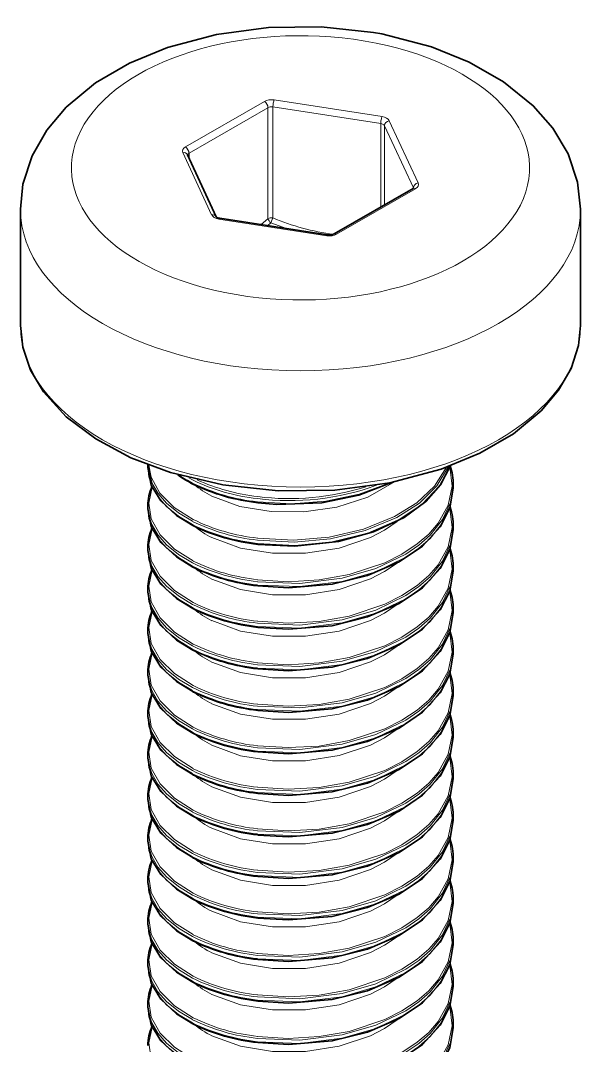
# Model space of a CAD drawing. Extents: x 327 to 941, y 153 to 765.
# Drawn here: x 774.64 to 780.14, y 708.85 to 718.93 of the extents above; entities that cross this region are included whole.
import ezdxf

# ---------------------------------------------------------------- set-up
doc = ezdxf.new("R2010")
doc.units = 0

msp = doc.modelspace()

# ---------------------------------------------------------------- linework, layer by layer
at = {"color": 7, "lineweight": 13, "ltscale": 0.026804}
msp.add_line((778.196, 717.984), (777.137, 718.147), dxfattribs=at)
at = {"color": 7, "lineweight": 13, "ltscale": 0.022393}
msp.add_line((777.04, 718.133), (776.264, 717.685), dxfattribs=at)
at = {"color": 7, "lineweight": 13, "ltscale": 0.022391}
msp.add_line((777.075, 718.071), (776.3, 717.623), dxfattribs=at)
at = {"color": 7, "lineweight": 13, "ltscale": 0.027277}
for p, q in [((777.075, 716.98), (777.075, 718.071)), ((777.124, 716.988), (777.124, 718.079))]:
    msp.add_line(p, q, dxfattribs=at)
at = {"color": 7, "lineweight": 13, "ltscale": 0.026806}
for p, q in [((778.183, 717.915), (777.124, 718.079)), ((776.593, 716.976), (777.653, 716.812))]:
    msp.add_line(p, q, dxfattribs=at)
at = {"color": 7, "lineweight": 13, "ltscale": 0.016861}
for p, q in [((778.551, 717.331), (778.267, 717.943)), ((778.503, 717.283), (778.219, 717.894)), ((776.239, 717.629), (776.522, 717.017))]:
    msp.add_line(p, q, dxfattribs=at)
at = {"color": 7, "lineweight": 13, "ltscale": 0.0205}
msp.add_line((778.183, 717.095), (778.183, 717.915), dxfattribs=at)
at = {"color": 7, "lineweight": 13, "ltscale": 0.019479}
msp.add_line((778.219, 717.115), (778.219, 717.894), dxfattribs=at)
at = {"color": 7, "lineweight": 35, "ltscale": 0.016861}
msp.add_line((776.284, 717.609), (776.568, 716.997), dxfattribs=at)
at = {"color": 7, "lineweight": 13, "ltscale": 0.001213}
msp.add_line((776.3, 717.575), (776.3, 717.623), dxfattribs=at)
at = {"color": 7, "lineweight": 35, "ltscale": 0.022391}
msp.add_line((777.724, 716.83), (778.5, 717.278), dxfattribs=at)
at = {"color": 7, "lineweight": 13, "ltscale": 0.022392}
msp.add_line((777.749, 716.827), (778.525, 717.275), dxfattribs=at)
at = {"color": 7, "lineweight": 35, "ltscale": 0.000190735}
msp.add_line((778.5, 717.278), (778.506, 717.282), dxfattribs=at)
at = {"color": 7, "lineweight": 35, "ltscale": 0.028577}
msp.add_line((774.645, 715.929), (774.645, 717.072), dxfattribs=at)
at = {"color": 7, "lineweight": 35, "ltscale": 0.028578}
msp.add_line((780.145, 715.929), (780.145, 717.072), dxfattribs=at)
at = {"color": 7, "lineweight": 35, "ltscale": 0.026804}
msp.add_line((776.601, 716.985), (777.66, 716.821), dxfattribs=at)
at = {"color": 7, "lineweight": 13, "ltscale": 0.002203}
msp.add_line((777.01, 716.922), (777.075, 716.98), dxfattribs=at)
at = {"color": 7, "lineweight": 13, "ltscale": 0.001008}
msp.add_line((777.074, 716.912), (777.104, 716.938), dxfattribs=at)
at = {"color": 7, "lineweight": 13, "ltscale": 0.001325}
msp.add_line((777.124, 716.988), (777.104, 716.938), dxfattribs=at)
at = {"color": 7, "lineweight": 13, "ltscale": 0.004038}
msp.add_line((777.256, 716.883), (777.104, 716.938), dxfattribs=at)
at = {"color": 7, "lineweight": 35, "ltscale": 0.000802612}
for p, q in [((775.895, 714.534), (775.895, 714.566)), ((778.895, 714.33), (778.895, 714.362)), ((778.895, 713.922), (778.895, 713.954)), ((775.895, 713.309), (775.895, 713.341)), ((775.895, 712.901), (775.895, 712.933)), ((778.895, 712.697), (778.895, 712.729)), ((778.895, 712.289), (778.895, 712.321)), ((775.895, 712.085), (775.895, 712.117)), ((775.895, 711.676), (775.895, 711.708)), ((775.895, 711.268), (775.895, 711.3)), ((778.895, 711.064), (778.895, 711.096)), ((778.895, 710.656), (778.895, 710.688)), ((775.895, 710.452), (775.895, 710.484)), ((775.895, 710.043), (775.895, 710.075)), ((778.895, 709.431), (778.895, 709.463)), ((778.895, 709.023), (778.895, 709.055))]:
    msp.add_line(p, q, dxfattribs=at)
at = {"color": 7, "lineweight": 13, "ltscale": 0.001048}
msp.add_line((776.335, 714.413), (776.298, 714.433), dxfattribs=at)
at = {"color": 7, "lineweight": 35, "ltscale": 0.000804138}
for p, q in [((775.895, 714.126), (775.895, 714.158)), ((775.895, 713.718), (775.895, 713.75)), ((778.895, 713.513), (778.895, 713.546)), ((778.895, 713.105), (778.895, 713.137)), ((775.895, 712.493), (775.895, 712.525)), ((778.895, 711.88), (778.895, 711.913)), ((778.895, 711.472), (778.895, 711.504)), ((775.895, 710.86), (775.895, 710.892)), ((778.895, 710.247), (778.895, 710.28)), ((778.895, 709.839), (778.895, 709.871)), ((775.895, 709.635), (775.895, 709.667)), ((775.895, 709.227), (775.895, 709.259))]:
    msp.add_line(p, q, dxfattribs=at)
at = {"color": 7, "lineweight": 35}
for points in [[(774.645, 717.072), (774.669, 717.318), (774.758, 717.597), (774.903, 717.85), (775.094, 718.076), (775.382, 718.315), (775.716, 718.51), (776.088, 718.663), (776.57, 718.791), (777.08, 718.859), (777.599, 718.866), (778.112, 718.811)], [(780.145, 717.072), (780.116, 717.338), (780.023, 717.616), (779.873, 717.869), (779.681, 718.091), (779.389, 718.327), (779.053, 718.52), (778.68, 718.67), (778.195, 718.796), (778.112, 718.811)], [(776.632, 714.362), (776.117, 714.483), (775.727, 714.63), (775.383, 714.814), (775.094, 715.031), (774.871, 715.277), (774.744, 715.492), (774.667, 715.718), (774.645, 715.929)], [(776.632, 714.362), (777.177, 714.304), (777.731, 714.311), (778.271, 714.383), (778.776, 714.517), (779.156, 714.673), (779.487, 714.866), (779.759, 715.092), (779.93, 715.293), (780.053, 715.508), (780.125, 715.734), (780.145, 715.929)], [(775.895, 714.534), (775.929, 714.361), (776.024, 714.205), (776.178, 714.062), (776.338, 713.964)], [(778.864, 714.548), (778.77, 714.362), (778.626, 714.199), (778.413, 714.042), (778.112, 713.9), (777.768, 713.805), (777.34, 713.76), (776.976, 713.778)], [(778.299, 714.388), (777.969, 714.262), (777.603, 714.187), (777.161, 714.17), (776.976, 714.186)], [(778.895, 714.33), (778.863, 714.136), (778.767, 713.95), (778.592, 713.76), (778.363, 713.605), (778.054, 713.472), (777.706, 713.386), (777.278, 713.351), (776.976, 713.37)], [(775.895, 714.126), (775.929, 713.953), (776.024, 713.797), (776.178, 713.654), (776.338, 713.555)], [(778.895, 713.922), (778.863, 713.728), (778.767, 713.541), (778.592, 713.352), (778.363, 713.197), (778.054, 713.064), (777.706, 712.978), (777.278, 712.943), (776.976, 712.961)], [(775.895, 713.718), (775.929, 713.544), (776.024, 713.388), (776.178, 713.245), (776.338, 713.147)], [(778.895, 713.513), (778.863, 713.319), (778.767, 713.133), (778.592, 712.944), (778.363, 712.789), (778.054, 712.655), (777.706, 712.569), (777.278, 712.534), (776.976, 712.553)], [(775.895, 713.309), (775.929, 713.136), (776.024, 712.98), (776.178, 712.837), (776.338, 712.739)], [(778.895, 713.105), (778.863, 712.911), (778.767, 712.725), (778.592, 712.536), (778.363, 712.38), (778.054, 712.247), (777.706, 712.161), (777.278, 712.126), (776.976, 712.145)], [(775.895, 712.901), (775.929, 712.728), (776.024, 712.572), (776.178, 712.429), (776.338, 712.331)], [(778.895, 712.697), (778.863, 712.503), (778.767, 712.317), (778.592, 712.127), (778.363, 711.972), (778.054, 711.839), (777.706, 711.753), (777.278, 711.718), (776.976, 711.737)], [(775.895, 712.493), (775.929, 712.32), (776.024, 712.164), (776.178, 712.021), (776.338, 711.922)], [(778.895, 712.289), (778.863, 712.095), (778.767, 711.908), (778.592, 711.719), (778.363, 711.564), (778.054, 711.431), (777.706, 711.345), (777.278, 711.31), (776.976, 711.328)], [(775.895, 712.085), (775.929, 711.911), (776.024, 711.755), (776.178, 711.612), (776.338, 711.514)], [(778.895, 711.88), (778.863, 711.686), (778.767, 711.5), (778.592, 711.311), (778.363, 711.156), (778.054, 711.022), (777.706, 710.937), (777.278, 710.901), (776.976, 710.92)], [(775.895, 711.676), (775.929, 711.503), (776.024, 711.347), (776.178, 711.204), (776.338, 711.106)], [(778.895, 711.472), (778.863, 711.278), (778.767, 711.092), (778.592, 710.903), (778.363, 710.748), (778.054, 710.614), (777.706, 710.528), (777.278, 710.493), (776.976, 710.512)], [(775.895, 711.268), (775.929, 711.095), (776.024, 710.939), (776.178, 710.796), (776.338, 710.698)], [(778.895, 711.064), (778.863, 710.87), (778.767, 710.684), (778.592, 710.494), (778.363, 710.339), (778.054, 710.206), (777.706, 710.12), (777.278, 710.085), (776.976, 710.104)], [(775.895, 710.86), (775.929, 710.687), (776.024, 710.531), (776.178, 710.388), (776.338, 710.289)], [(778.895, 710.656), (778.863, 710.462), (778.767, 710.275), (778.592, 710.086), (778.363, 709.931), (778.054, 709.798), (777.706, 709.712), (777.278, 709.677), (776.976, 709.695)], [(775.895, 710.452), (775.929, 710.278), (776.024, 710.122), (776.178, 709.979), (776.338, 709.881)], [(778.895, 710.247), (778.863, 710.053), (778.767, 709.867), (778.592, 709.678), (778.363, 709.523), (778.054, 709.389), (777.706, 709.304), (777.278, 709.268), (776.976, 709.287)], [(775.895, 710.043), (775.929, 709.87), (776.024, 709.714), (776.178, 709.571), (776.338, 709.473)], [(778.895, 709.839), (778.863, 709.645), (778.767, 709.459), (778.592, 709.27), (778.363, 709.115), (778.054, 708.981), (777.706, 708.895), (777.278, 708.86), (776.976, 708.879)], [(775.895, 709.635), (775.929, 709.462), (776.024, 709.306), (776.178, 709.163), (776.338, 709.065)], [(778.895, 709.431), (778.863, 709.237), (778.767, 709.051), (778.592, 708.861), (778.363, 708.706), (778.054, 708.573), (777.706, 708.487), (777.278, 708.452), (776.976, 708.471)], [(775.895, 709.227), (775.929, 709.054), (776.024, 708.898), (776.178, 708.755), (776.338, 708.656)], [(778.895, 709.023), (778.863, 708.829), (778.767, 708.642), (778.592, 708.453), (778.363, 708.298), (778.054, 708.165), (777.706, 708.079), (777.278, 708.044), (776.976, 708.062)]]:
    msp.add_lwpolyline(points, dxfattribs=at)
at = {"color": 7, "lineweight": 13}
for points in [[(776.335, 714.005), (776.196, 714.087), (776.08, 714.182), (775.997, 714.277), (775.937, 714.377), (775.895, 714.56)], [(776.333, 713.973), (776.195, 714.056), (776.079, 714.151), (775.995, 714.247), (775.935, 714.35), (775.905, 714.441), (775.895, 714.534)], [(776.341, 714.023), (776.155, 714.141), (776.014, 714.282), (775.928, 714.439), (775.905, 714.556)], [(778.863, 714.548), (778.758, 714.349), (778.59, 714.173), (778.371, 714.024), (778.056, 713.888), (777.706, 713.803), (777.342, 713.768), (776.972, 713.787)], [(778.849, 714.543), (778.735, 714.352), (778.562, 714.182), (778.342, 714.041), (778.031, 713.913), (777.689, 713.832), (777.333, 713.8), (776.972, 713.819)], [(778.861, 714.54), (778.884, 714.351), (778.845, 714.163), (778.746, 713.986), (778.654, 713.879), (778.542, 713.782), (778.391, 713.682), (778.222, 713.597), (777.874, 713.481), (777.577, 713.428), (777.274, 713.411), (776.974, 713.43)], [(778.83, 714.536), (778.712, 714.35), (778.537, 714.187), (778.318, 714.051), (778.012, 713.927), (777.676, 713.85), (777.327, 713.82), (776.974, 713.839)], [(776.341, 713.615), (776.156, 713.732), (776.015, 713.872), (775.929, 714.028), (775.905, 714.184), (775.938, 714.34)], [(776.525, 714.252), (776.8, 714.151), (777.107, 714.1), (777.427, 714.097), (777.751, 714.145), (778.055, 714.243), (778.319, 714.392)], [(778.273, 714.383), (777.971, 714.271), (777.644, 714.201), (777.307, 714.176), (776.972, 714.195)], [(778.895, 714.362), (778.868, 714.188), (778.791, 714.022), (778.669, 713.869), (778.558, 713.771), (778.43, 713.683), (778.135, 713.54), (777.804, 713.445), (777.389, 713.394), (776.972, 713.41)], [(778.895, 714.33), (778.868, 714.156), (778.791, 713.99), (778.669, 713.837), (778.558, 713.739), (778.43, 713.651), (778.135, 713.508), (777.804, 713.413), (777.389, 713.362), (776.972, 713.378)], [(776.335, 713.596), (776.196, 713.679), (776.08, 713.774), (775.995, 713.87), (775.935, 713.974), (775.905, 714.065), (775.895, 714.158)], [(776.333, 713.565), (776.195, 713.648), (776.079, 713.743), (775.995, 713.839), (775.935, 713.942), (775.905, 714.033), (775.895, 714.126)], [(778.861, 714.132), (778.884, 713.943), (778.845, 713.755), (778.746, 713.578), (778.654, 713.471), (778.542, 713.374), (778.391, 713.274), (778.222, 713.189), (777.874, 713.073), (777.577, 713.02), (777.274, 713.003), (776.974, 713.022)], [(776.341, 713.207), (776.156, 713.324), (776.015, 713.464), (775.929, 713.62), (775.905, 713.776), (775.938, 713.931)], [(776.525, 713.844), (776.805, 713.742), (777.119, 713.691), (777.445, 713.691), (777.774, 713.742), (778.081, 713.846), (778.219, 713.918), (778.343, 714.003)], [(778.895, 713.954), (778.868, 713.78), (778.791, 713.614), (778.669, 713.46), (778.558, 713.362), (778.43, 713.275), (778.135, 713.132), (777.804, 713.037), (777.389, 712.985), (776.972, 713.002)], [(778.895, 713.922), (778.868, 713.748), (778.791, 713.581), (778.669, 713.428), (778.558, 713.33), (778.43, 713.242), (778.135, 713.1), (777.804, 713.005), (777.389, 712.953), (776.972, 712.97)], [(776.335, 713.188), (776.196, 713.271), (776.08, 713.366), (775.995, 713.462), (775.935, 713.565), (775.905, 713.657), (775.895, 713.75)], [(776.333, 713.157), (776.195, 713.239), (776.079, 713.335), (775.995, 713.43), (775.935, 713.533), (775.905, 713.625), (775.895, 713.718)], [(778.861, 713.724), (778.884, 713.534), (778.845, 713.347), (778.746, 713.169), (778.654, 713.063), (778.542, 712.966), (778.391, 712.866), (778.222, 712.781), (777.874, 712.664), (777.577, 712.612), (777.274, 712.595), (776.974, 712.614)], [(776.341, 712.798), (776.156, 712.916), (776.015, 713.055), (775.929, 713.212), (775.905, 713.368), (775.938, 713.523)], [(776.525, 713.436), (776.805, 713.333), (777.119, 713.282), (777.445, 713.282), (777.774, 713.334), (778.081, 713.438), (778.219, 713.51), (778.343, 713.594)], [(778.895, 713.546), (778.868, 713.372), (778.791, 713.205), (778.669, 713.052), (778.558, 712.954), (778.43, 712.866), (778.135, 712.724), (777.804, 712.628), (777.389, 712.577), (776.972, 712.594)], [(778.895, 713.513), (778.868, 713.34), (778.791, 713.173), (778.669, 713.02), (778.558, 712.922), (778.43, 712.834), (778.135, 712.692), (777.804, 712.596), (777.389, 712.545), (776.972, 712.562)], [(776.335, 712.78), (776.196, 712.863), (776.08, 712.958), (775.995, 713.054), (775.935, 713.157), (775.905, 713.248), (775.895, 713.341)], [(776.333, 712.748), (776.195, 712.831), (776.079, 712.926), (775.995, 713.022), (775.935, 713.125), (775.905, 713.216), (775.895, 713.309)], [(778.861, 713.315), (778.884, 713.126), (778.845, 712.939), (778.746, 712.761), (778.654, 712.655), (778.542, 712.557), (778.391, 712.457), (778.222, 712.372), (777.874, 712.256), (777.577, 712.204), (777.274, 712.187), (776.974, 712.206)], [(776.341, 712.39), (776.156, 712.508), (776.015, 712.647), (775.929, 712.803), (775.905, 712.96), (775.938, 713.115)], [(776.525, 713.028), (776.805, 712.925), (777.119, 712.874), (777.445, 712.874), (777.774, 712.926), (778.081, 713.03), (778.219, 713.102), (778.343, 713.186)], [(778.895, 713.137), (778.868, 712.964), (778.791, 712.797), (778.669, 712.644), (778.558, 712.546), (778.43, 712.458), (778.135, 712.316), (777.804, 712.22), (777.389, 712.169), (776.972, 712.186)], [(778.895, 713.105), (778.868, 712.931), (778.791, 712.765), (778.669, 712.612), (778.558, 712.514), (778.43, 712.426), (778.135, 712.283), (777.804, 712.188), (777.389, 712.137), (776.972, 712.154)], [(776.335, 712.372), (776.196, 712.454), (776.08, 712.549), (775.995, 712.646), (775.935, 712.749), (775.905, 712.84), (775.895, 712.933)], [(776.333, 712.34), (776.195, 712.423), (776.079, 712.518), (775.995, 712.614), (775.935, 712.717), (775.905, 712.808), (775.895, 712.901)], [(778.861, 712.907), (778.884, 712.718), (778.845, 712.53), (778.746, 712.353), (778.654, 712.246), (778.542, 712.149), (778.391, 712.049), (778.222, 711.964), (777.874, 711.848), (777.577, 711.795), (777.274, 711.779), (776.974, 711.797)], [(776.341, 711.982), (776.156, 712.099), (776.015, 712.239), (775.929, 712.395), (775.905, 712.551), (775.938, 712.707)], [(776.525, 712.619), (776.805, 712.517), (777.119, 712.466), (777.445, 712.466), (777.774, 712.517), (778.081, 712.622), (778.219, 712.693), (778.343, 712.778)], [(778.895, 712.729), (778.868, 712.555), (778.791, 712.389), (778.669, 712.236), (778.558, 712.138), (778.43, 712.05), (778.135, 711.907), (777.804, 711.812), (777.389, 711.761), (776.972, 711.777)], [(778.895, 712.697), (778.868, 712.523), (778.791, 712.357), (778.669, 712.204), (778.558, 712.106), (778.43, 712.018), (778.135, 711.875), (777.804, 711.78), (777.389, 711.729), (776.972, 711.745)], [(776.335, 711.963), (776.196, 712.046), (776.08, 712.141), (775.995, 712.237), (775.935, 712.341), (775.905, 712.432), (775.895, 712.525)], [(776.333, 711.932), (776.195, 712.015), (776.079, 712.11), (775.995, 712.206), (775.935, 712.309), (775.905, 712.4), (775.895, 712.493)], [(778.861, 712.499), (778.884, 712.31), (778.845, 712.122), (778.746, 711.945), (778.654, 711.838), (778.542, 711.741), (778.391, 711.641), (778.222, 711.556), (777.874, 711.44), (777.577, 711.387), (777.274, 711.37), (776.974, 711.389)], [(776.341, 711.574), (776.156, 711.691), (776.015, 711.831), (775.929, 711.987), (775.905, 712.143), (775.938, 712.298)], [(776.525, 712.211), (776.805, 712.109), (777.119, 712.058), (777.445, 712.058), (777.774, 712.109), (778.081, 712.213), (778.219, 712.285), (778.343, 712.37)], [(778.895, 712.321), (778.868, 712.147), (778.791, 711.981), (778.669, 711.827), (778.558, 711.729), (778.43, 711.642), (778.135, 711.499), (777.804, 711.404), (777.389, 711.352), (776.972, 711.369)], [(778.895, 712.289), (778.868, 712.115), (778.791, 711.948), (778.669, 711.795), (778.558, 711.697), (778.43, 711.609), (778.135, 711.467), (777.804, 711.372), (777.389, 711.32), (776.972, 711.337)], [(776.335, 711.555), (776.196, 711.638), (776.08, 711.733), (775.995, 711.829), (775.935, 711.932), (775.905, 712.024), (775.895, 712.117)], [(778.861, 712.091), (778.884, 711.901), (778.845, 711.714), (778.746, 711.536), (778.654, 711.43), (778.542, 711.333), (778.391, 711.233), (778.222, 711.148), (777.874, 711.031), (777.577, 710.979), (777.274, 710.962), (776.974, 710.981)], [(776.333, 711.524), (776.195, 711.606), (776.079, 711.702), (775.995, 711.797), (775.935, 711.9), (775.905, 711.992), (775.895, 712.085)], [(776.341, 711.165), (776.156, 711.283), (776.015, 711.422), (775.929, 711.579), (775.905, 711.735), (775.938, 711.89)], [(776.525, 711.803), (776.805, 711.7), (777.119, 711.649), (777.445, 711.649), (777.774, 711.701), (778.081, 711.805), (778.219, 711.877), (778.343, 711.961)], [(778.895, 711.913), (778.868, 711.739), (778.791, 711.572), (778.669, 711.419), (778.558, 711.321), (778.43, 711.233), (778.135, 711.091), (777.804, 710.995), (777.389, 710.944), (776.972, 710.961)], [(778.895, 711.88), (778.868, 711.707), (778.791, 711.54), (778.669, 711.387), (778.558, 711.289), (778.43, 711.201), (778.135, 711.059), (777.804, 710.963), (777.389, 710.912), (776.972, 710.929)], [(776.335, 711.147), (776.196, 711.23), (776.08, 711.325), (775.995, 711.421), (775.935, 711.524), (775.905, 711.615), (775.895, 711.708)], [(776.333, 711.115), (776.195, 711.198), (776.079, 711.293), (775.995, 711.389), (775.935, 711.492), (775.905, 711.583), (775.895, 711.676)], [(778.861, 711.682), (778.884, 711.493), (778.845, 711.306), (778.746, 711.128), (778.654, 711.022), (778.542, 710.924), (778.391, 710.824), (778.222, 710.739), (777.874, 710.623), (777.577, 710.571), (777.274, 710.554), (776.974, 710.573)], [(776.525, 711.395), (776.805, 711.292), (777.119, 711.241), (777.445, 711.241), (777.774, 711.293), (778.081, 711.397), (778.219, 711.469), (778.343, 711.553)], [(778.895, 711.504), (778.868, 711.331), (778.791, 711.164), (778.669, 711.011), (778.558, 710.913), (778.43, 710.825), (778.135, 710.683), (777.804, 710.587), (777.389, 710.536), (776.972, 710.553)], [(776.341, 710.757), (776.156, 710.875), (776.015, 711.014), (775.929, 711.17), (775.905, 711.327), (775.938, 711.482)], [(778.895, 711.472), (778.868, 711.298), (778.791, 711.132), (778.669, 710.979), (778.558, 710.881), (778.43, 710.793), (778.135, 710.65), (777.804, 710.555), (777.389, 710.504), (776.972, 710.521)], [(776.335, 710.739), (776.196, 710.821), (776.08, 710.916), (775.995, 711.013), (775.935, 711.116), (775.905, 711.207), (775.895, 711.3)], [(776.333, 710.707), (776.195, 710.79), (776.079, 710.885), (775.995, 710.981), (775.935, 711.084), (775.905, 711.175), (775.895, 711.268)], [(778.861, 711.274), (778.884, 711.085), (778.845, 710.897), (778.746, 710.72), (778.654, 710.613), (778.542, 710.516), (778.391, 710.416), (778.222, 710.331), (777.874, 710.215), (777.577, 710.162), (777.274, 710.146), (776.974, 710.164)], [(776.525, 710.986), (776.805, 710.884), (777.119, 710.833), (777.445, 710.833), (777.774, 710.884), (778.081, 710.989), (778.219, 711.06), (778.343, 711.145)], [(778.895, 711.096), (778.868, 710.922), (778.791, 710.756), (778.669, 710.603), (778.558, 710.505), (778.43, 710.417), (778.135, 710.274), (777.804, 710.179), (777.389, 710.128), (776.972, 710.144)], [(776.341, 710.349), (776.156, 710.466), (776.015, 710.606), (775.929, 710.762), (775.905, 710.918), (775.938, 711.074)], [(778.895, 711.064), (778.868, 710.89), (778.791, 710.724), (778.669, 710.571), (778.558, 710.473), (778.43, 710.385), (778.135, 710.242), (777.804, 710.147), (777.389, 710.096), (776.972, 710.112)], [(776.335, 710.33), (776.196, 710.413), (776.08, 710.508), (775.995, 710.604), (775.935, 710.708), (775.905, 710.799), (775.895, 710.892)], [(776.333, 710.299), (776.195, 710.382), (776.079, 710.477), (775.995, 710.573), (775.935, 710.676), (775.905, 710.767), (775.895, 710.86)], [(778.861, 710.866), (778.884, 710.677), (778.845, 710.489), (778.746, 710.312), (778.654, 710.205), (778.542, 710.108), (778.391, 710.008), (778.222, 709.923), (777.874, 709.807), (777.577, 709.754), (777.274, 709.737), (776.974, 709.756)], [(776.525, 710.578), (776.805, 710.476), (777.119, 710.425), (777.445, 710.425), (777.774, 710.476), (778.081, 710.58), (778.219, 710.652), (778.343, 710.737)], [(778.895, 710.688), (778.868, 710.514), (778.791, 710.348), (778.669, 710.194), (778.558, 710.096), (778.43, 710.009), (778.135, 709.866), (777.804, 709.771), (777.389, 709.719), (776.972, 709.736)], [(776.341, 709.941), (776.156, 710.058), (776.015, 710.198), (775.929, 710.354), (775.905, 710.51), (775.938, 710.665)], [(778.895, 710.656), (778.868, 710.482), (778.791, 710.315), (778.669, 710.162), (778.558, 710.064), (778.43, 709.976), (778.135, 709.834), (777.804, 709.739), (777.389, 709.687), (776.972, 709.704)], [(776.335, 709.922), (776.196, 710.005), (776.08, 710.1), (775.995, 710.196), (775.935, 710.299), (775.905, 710.391), (775.895, 710.484)], [(776.333, 709.891), (776.195, 709.973), (776.079, 710.069), (775.995, 710.164), (775.935, 710.267), (775.905, 710.359), (775.895, 710.452)], [(778.861, 710.458), (778.884, 710.268), (778.845, 710.081), (778.746, 709.903), (778.654, 709.797), (778.542, 709.7), (778.391, 709.6), (778.222, 709.515), (777.874, 709.398), (777.577, 709.346), (777.274, 709.329), (776.974, 709.348)], [(776.525, 710.17), (776.805, 710.067), (777.119, 710.016), (777.445, 710.016), (777.774, 710.068), (778.081, 710.172), (778.219, 710.244), (778.343, 710.328)], [(778.895, 710.28), (778.868, 710.106), (778.791, 709.939), (778.669, 709.786), (778.558, 709.688), (778.43, 709.6), (778.135, 709.458), (777.804, 709.362), (777.389, 709.311), (776.972, 709.328)], [(776.341, 709.532), (776.156, 709.65), (776.015, 709.789), (775.929, 709.946), (775.905, 710.102), (775.938, 710.257)], [(778.895, 710.247), (778.868, 710.074), (778.791, 709.907), (778.669, 709.754), (778.558, 709.656), (778.43, 709.568), (778.135, 709.426), (777.804, 709.33), (777.389, 709.279), (776.972, 709.296)], [(776.335, 709.514), (776.196, 709.597), (776.08, 709.692), (775.995, 709.788), (775.935, 709.891), (775.905, 709.982), (775.895, 710.075)], [(776.333, 709.482), (776.195, 709.565), (776.079, 709.66), (775.995, 709.756), (775.935, 709.859), (775.905, 709.95), (775.895, 710.043)], [(778.861, 710.049), (778.884, 709.86), (778.845, 709.673), (778.746, 709.495), (778.654, 709.389), (778.542, 709.291), (778.391, 709.191), (778.222, 709.106), (777.874, 708.99), (777.577, 708.938), (777.274, 708.921), (776.974, 708.94)], [(776.525, 709.762), (776.805, 709.659), (777.119, 709.608), (777.445, 709.608), (777.774, 709.66), (778.081, 709.764), (778.219, 709.836), (778.343, 709.92)], [(776.341, 709.124), (776.156, 709.242), (776.015, 709.381), (775.929, 709.537), (775.905, 709.694), (775.938, 709.849)], [(778.895, 709.871), (778.868, 709.698), (778.791, 709.531), (778.669, 709.378), (778.558, 709.28), (778.43, 709.192), (778.135, 709.05), (777.804, 708.954), (777.389, 708.903), (776.972, 708.92)], [(778.895, 709.839), (778.868, 709.665), (778.791, 709.499), (778.669, 709.346), (778.558, 709.248), (778.43, 709.16), (778.135, 709.017), (777.804, 708.922), (777.389, 708.871), (776.972, 708.888)], [(776.335, 709.106), (776.196, 709.188), (776.08, 709.283), (775.995, 709.38), (775.935, 709.483), (775.905, 709.574), (775.895, 709.667)], [(776.333, 709.074), (776.195, 709.157), (776.079, 709.252), (775.995, 709.348), (775.935, 709.451), (775.905, 709.542), (775.895, 709.635)], [(778.861, 709.641), (778.884, 709.452), (778.845, 709.264), (778.746, 709.087), (778.654, 708.98), (778.542, 708.883), (778.391, 708.783), (778.222, 708.698), (777.874, 708.582), (777.577, 708.529), (777.274, 708.513), (776.974, 708.531)], [(776.525, 709.353), (776.805, 709.251), (777.119, 709.2), (777.445, 709.2), (777.774, 709.251), (778.081, 709.356), (778.219, 709.427), (778.343, 709.512)], [(776.341, 708.716), (776.156, 708.833), (776.015, 708.973), (775.929, 709.129), (775.905, 709.285), (775.938, 709.441)], [(778.895, 709.463), (778.868, 709.289), (778.791, 709.123), (778.669, 708.97), (778.558, 708.872), (778.43, 708.784), (778.135, 708.641), (777.804, 708.546), (777.389, 708.495), (776.972, 708.511)], [(778.895, 709.431), (778.868, 709.257), (778.791, 709.091), (778.669, 708.938), (778.558, 708.84), (778.43, 708.752), (778.135, 708.609), (777.804, 708.514), (777.389, 708.463), (776.972, 708.479)], [(776.335, 708.697), (776.196, 708.78), (776.08, 708.875), (775.995, 708.971), (775.935, 709.075), (775.905, 709.166), (775.895, 709.259)], [(776.333, 708.666), (776.195, 708.749), (776.079, 708.844), (775.995, 708.94), (775.935, 709.043), (775.905, 709.134), (775.895, 709.227)], [(778.861, 709.233), (778.884, 709.044), (778.845, 708.856), (778.746, 708.679), (778.654, 708.572), (778.542, 708.475), (778.391, 708.375), (778.222, 708.29), (777.874, 708.174), (777.577, 708.121), (777.274, 708.104), (776.974, 708.123)], [(776.525, 708.945), (776.805, 708.843), (777.119, 708.792), (777.445, 708.792), (777.774, 708.843), (778.081, 708.947), (778.219, 709.019), (778.343, 709.104)], [(776.341, 708.308), (776.156, 708.425), (776.015, 708.565), (775.929, 708.721), (775.905, 708.877), (775.938, 709.032)], [(778.895, 709.055), (778.868, 708.881), (778.791, 708.715), (778.669, 708.561), (778.558, 708.463), (778.43, 708.376), (778.135, 708.233), (777.804, 708.138), (777.389, 708.086), (776.972, 708.103)], [(778.895, 709.023), (778.868, 708.849), (778.791, 708.682), (778.669, 708.529), (778.558, 708.431), (778.43, 708.343), (778.135, 708.201), (777.804, 708.106), (777.389, 708.054), (776.972, 708.071)]]:
    msp.add_lwpolyline(points, dxfattribs=at)
at = {"color": 7, "lineweight": 35}
for centre, radius, start, end in [((776.606, 717.049), 0.0644, 232.3851, 264.9944), ((777.679, 716.926), 0.106, 259.8785, 295.2989), ((778.287, 714.361), 0.608, 0.122, 18.0173), ((776.89, 715.45), 1.212, 234.6943, 242.9032), ((776.359, 714.155), 0.464, 155.8032, 179.695), ((777.181, 716.095), 1.919, 243.9265, 263.8541), ((778.287, 713.953), 0.608, 0.1242, 18.1502), ((776.359, 713.747), 0.464, 155.8032, 179.695), ((777.181, 715.686), 1.919, 243.9265, 263.8541), ((778.287, 713.544), 0.608, 0.1242, 18.1502), ((776.359, 713.339), 0.464, 155.8032, 179.695), ((777.181, 715.278), 1.919, 243.9265, 263.8541), ((778.287, 713.136), 0.608, 0.1242, 18.1502), ((776.359, 712.931), 0.464, 155.8032, 179.695), ((777.181, 714.87), 1.919, 243.9265, 263.8541), ((778.287, 712.728), 0.608, 0.1242, 18.1502), ((776.359, 712.522), 0.464, 155.8032, 179.695), ((777.181, 714.462), 1.919, 243.9265, 263.8541), ((778.287, 712.32), 0.608, 0.1242, 18.1502), ((776.359, 712.114), 0.464, 155.8032, 179.695), ((777.181, 714.053), 1.919, 243.9265, 263.8541), ((778.287, 711.911), 0.608, 0.1242, 18.1502), ((776.359, 711.706), 0.464, 155.8032, 179.695), ((777.181, 713.645), 1.919, 243.9265, 263.8541), ((778.287, 711.503), 0.608, 0.1242, 18.1502), ((776.359, 711.298), 0.464, 155.8032, 179.695), ((777.181, 713.237), 1.919, 243.9265, 263.8541), ((778.287, 711.095), 0.608, 0.1242, 18.1502), ((777.181, 712.829), 1.919, 243.9265, 263.8541), ((776.359, 710.889), 0.464, 155.8032, 179.695), ((778.287, 710.687), 0.608, 0.1242, 18.1502), ((777.181, 712.42), 1.919, 243.9265, 263.8541), ((776.359, 710.481), 0.464, 155.8032, 179.695), ((778.287, 710.278), 0.608, 0.1242, 18.1502), ((777.181, 712.012), 1.919, 243.9265, 263.8541), ((776.359, 710.073), 0.464, 155.8032, 179.695), ((778.287, 709.87), 0.608, 0.1242, 18.1502), ((777.181, 711.604), 1.919, 243.9265, 263.8541), ((776.359, 709.665), 0.464, 155.8032, 179.695), ((778.287, 709.462), 0.608, 0.1242, 18.1502), ((777.181, 711.196), 1.919, 243.9265, 263.8541), ((776.359, 709.256), 0.464, 155.8032, 179.695), ((778.287, 709.054), 0.608, 0.1242, 18.1502), ((776.359, 708.848), 0.464, 155.8032, 179.695), ((777.181, 710.787), 1.919, 243.9265, 263.8541)]:
    msp.add_arc(centre, radius, start, end, dxfattribs=at)
at = {"color": 7, "lineweight": 13}
for centre, radius, start, end in [((777.172, 717.017), 0.104, 200.8028, 229.2229), ((778.027, 719.145), 2.339, 247.2735, 262.4312), ((776.9, 715.483), 1.239, 235.8968, 242.8094), ((777.18, 716.143), 1.927, 243.9658, 263.8167), ((777.19, 716.187), 1.951, 245.4206, 263.6606), ((777.18, 716.11), 1.925, 243.9116, 263.8226), ((776.932, 715.079), 0.921, 230.6561, 243.8033), ((777.286, 716.709), 2.501, 262.7957, 289.9937), ((777.285, 716.742), 2.514, 262.9125, 287.3881), ((777.18, 715.734), 1.926, 243.9366, 263.7988), ((777.181, 715.741), 1.913, 243.9557, 263.8139), ((777.18, 715.701), 1.925, 243.9116, 263.8226), ((776.932, 714.671), 0.921, 230.6561, 243.8033), ((777.181, 715.332), 1.913, 243.9557, 263.8139), ((777.18, 715.293), 1.925, 243.9116, 263.8226), ((777.18, 715.327), 1.927, 243.9658, 263.8167), ((776.932, 714.263), 0.921, 230.6561, 243.8033), ((777.181, 714.924), 1.913, 243.9557, 263.8139), ((777.18, 714.885), 1.925, 243.9116, 263.8226), ((777.18, 714.919), 1.927, 243.9658, 263.8167), ((776.932, 713.854), 0.921, 230.6561, 243.8033), ((777.181, 714.516), 1.913, 243.9557, 263.8139), ((777.18, 714.477), 1.925, 243.9116, 263.8226), ((777.18, 714.51), 1.927, 243.9604, 263.8135), ((776.932, 713.446), 0.921, 230.6561, 243.8033), ((777.18, 714.068), 1.925, 243.9116, 263.8226), ((777.18, 714.101), 1.926, 243.9366, 263.7988), ((777.181, 714.108), 1.913, 243.9557, 263.8139), ((776.932, 713.038), 0.921, 230.6561, 243.8033), ((777.18, 713.66), 1.925, 243.9116, 263.8226), ((777.18, 713.693), 1.926, 243.9366, 263.7988), ((777.181, 713.699), 1.913, 243.9557, 263.8139), ((776.932, 712.63), 0.921, 230.6561, 243.8033), ((777.18, 713.252), 1.925, 243.9116, 263.8226), ((777.18, 713.284), 1.926, 243.9366, 263.7988), ((777.181, 713.291), 1.913, 243.9557, 263.8139), ((776.932, 712.221), 0.921, 230.6561, 243.8033), ((777.18, 712.844), 1.925, 243.9116, 263.8226), ((777.18, 712.876), 1.926, 243.9366, 263.7988), ((777.181, 712.883), 1.913, 243.9557, 263.8139), ((776.932, 711.813), 0.921, 230.6561, 243.8033), ((777.18, 712.435), 1.925, 243.9116, 263.8226), ((777.18, 712.469), 1.927, 243.9658, 263.8167), ((777.181, 712.475), 1.913, 243.9557, 263.8139), ((776.932, 711.405), 0.921, 230.6561, 243.8033), ((777.18, 712.027), 1.925, 243.9116, 263.8226), ((777.18, 712.061), 1.927, 243.9658, 263.8167), ((777.181, 712.066), 1.913, 243.9557, 263.8139), ((776.932, 710.997), 0.921, 230.6561, 243.8033), ((777.18, 711.619), 1.925, 243.9116, 263.8226), ((777.18, 711.653), 1.927, 243.9658, 263.8167), ((777.181, 711.658), 1.913, 243.9557, 263.8139), ((776.932, 710.588), 0.921, 230.6561, 243.8033), ((777.18, 711.211), 1.925, 243.9116, 263.8226), ((777.18, 711.243), 1.926, 243.9366, 263.7988), ((777.181, 711.25), 1.913, 243.9557, 263.8139), ((776.932, 710.18), 0.921, 230.6561, 243.8033), ((777.18, 710.802), 1.925, 243.9116, 263.8226), ((777.18, 710.836), 1.927, 243.9604, 263.8135), ((777.181, 710.842), 1.913, 243.9557, 263.8139), ((776.932, 709.772), 0.921, 230.6561, 243.8033)]:
    msp.add_arc(centre, radius, start, end, dxfattribs=at)
for centre, major_axis, ratio, start_param, end_param in [((777.395, 717.48), (2.25, 0), 0.57735, 1.285398, 7.568583), ((777.111, 718.092), (0.1, 0), 0.57735, 1.308997, 2.356194), ((777.137, 718.107), (0.0076, 0.0494), 0.211325, 0.631914, 2.202711), ((777.04, 718.092), (-0.025, 0.0433), 0.57735, 3.926991, 5.497787), ((777.111, 718.051), (0.05, 0), 0.57735, 1.308997, 2.356194), ((778.196, 717.943), (0.0076, 0.0494), 0.211325, 0.631914, 2.202711), ((778.17, 717.928), (0.1, 0), 0.57735, 0.261799, 1.308997), ((778.267, 717.902), (0.0453, 0.0211), 0.788675, 1.219917, 2.790713), ((778.17, 717.887), (0.05, 0), 0.57735, 0.261799, 1.308997), ((776.335, 717.644), (0.1, 0), 0.57735, 2.356194, 3.403392), ((776.239, 717.588), (-0.0453, -0.0211), 0.788675, 3.141471, 4.36151), ((776.264, 717.644), (-0.025, 0.0433), 0.57735, 3.926991, 5.497787), ((776.335, 717.603), (0.05, 0), 0.57735, 2.356194, 3.043192), ((778.551, 717.29), (0.0453, 0.0211), 0.788675, 1.219917, 2.790713), ((778.454, 717.316), (0.1, 0), 0.57735, 5.497787, 6.544985), ((778.525, 717.234), (0.025, -0.0433), 0.57735, 2.356194, 3.141593), ((777.395, 717.072), (2.75, 0), 0.57735, 3.141622, 6.283214), ((776.522, 716.976), (-0.0453, -0.0211), 0.788675, 3.141471, 4.36151), ((776.619, 717.032), (0.1, 0), 0.57735, 3.403392, 4.45059), ((776.593, 716.935), (-0.0076, -0.0494), 0.211325, 3.141593, 3.773507), ((777.111, 716.96), (0.05, 0), 0.57735, 1.308997, 2.356194), ((777.679, 716.868), (0.1, 0), 0.57735, 4.45059, 5.497787), ((777.749, 716.786), (0.025, -0.0433), 0.57735, 2.356194, 3.141593), ((777.653, 716.772), (-0.0076, -0.0494), 0.211325, 3.141593, 3.773507), ((777.395, 715.929), (2.75, 0), 0.57735, 3.141622, 6.283214)]:
    msp.add_ellipse(centre, major_axis=major_axis, ratio=ratio, start_param=start_param, end_param=end_param, dxfattribs=at)

doc.saveas('drawing.dxf')
